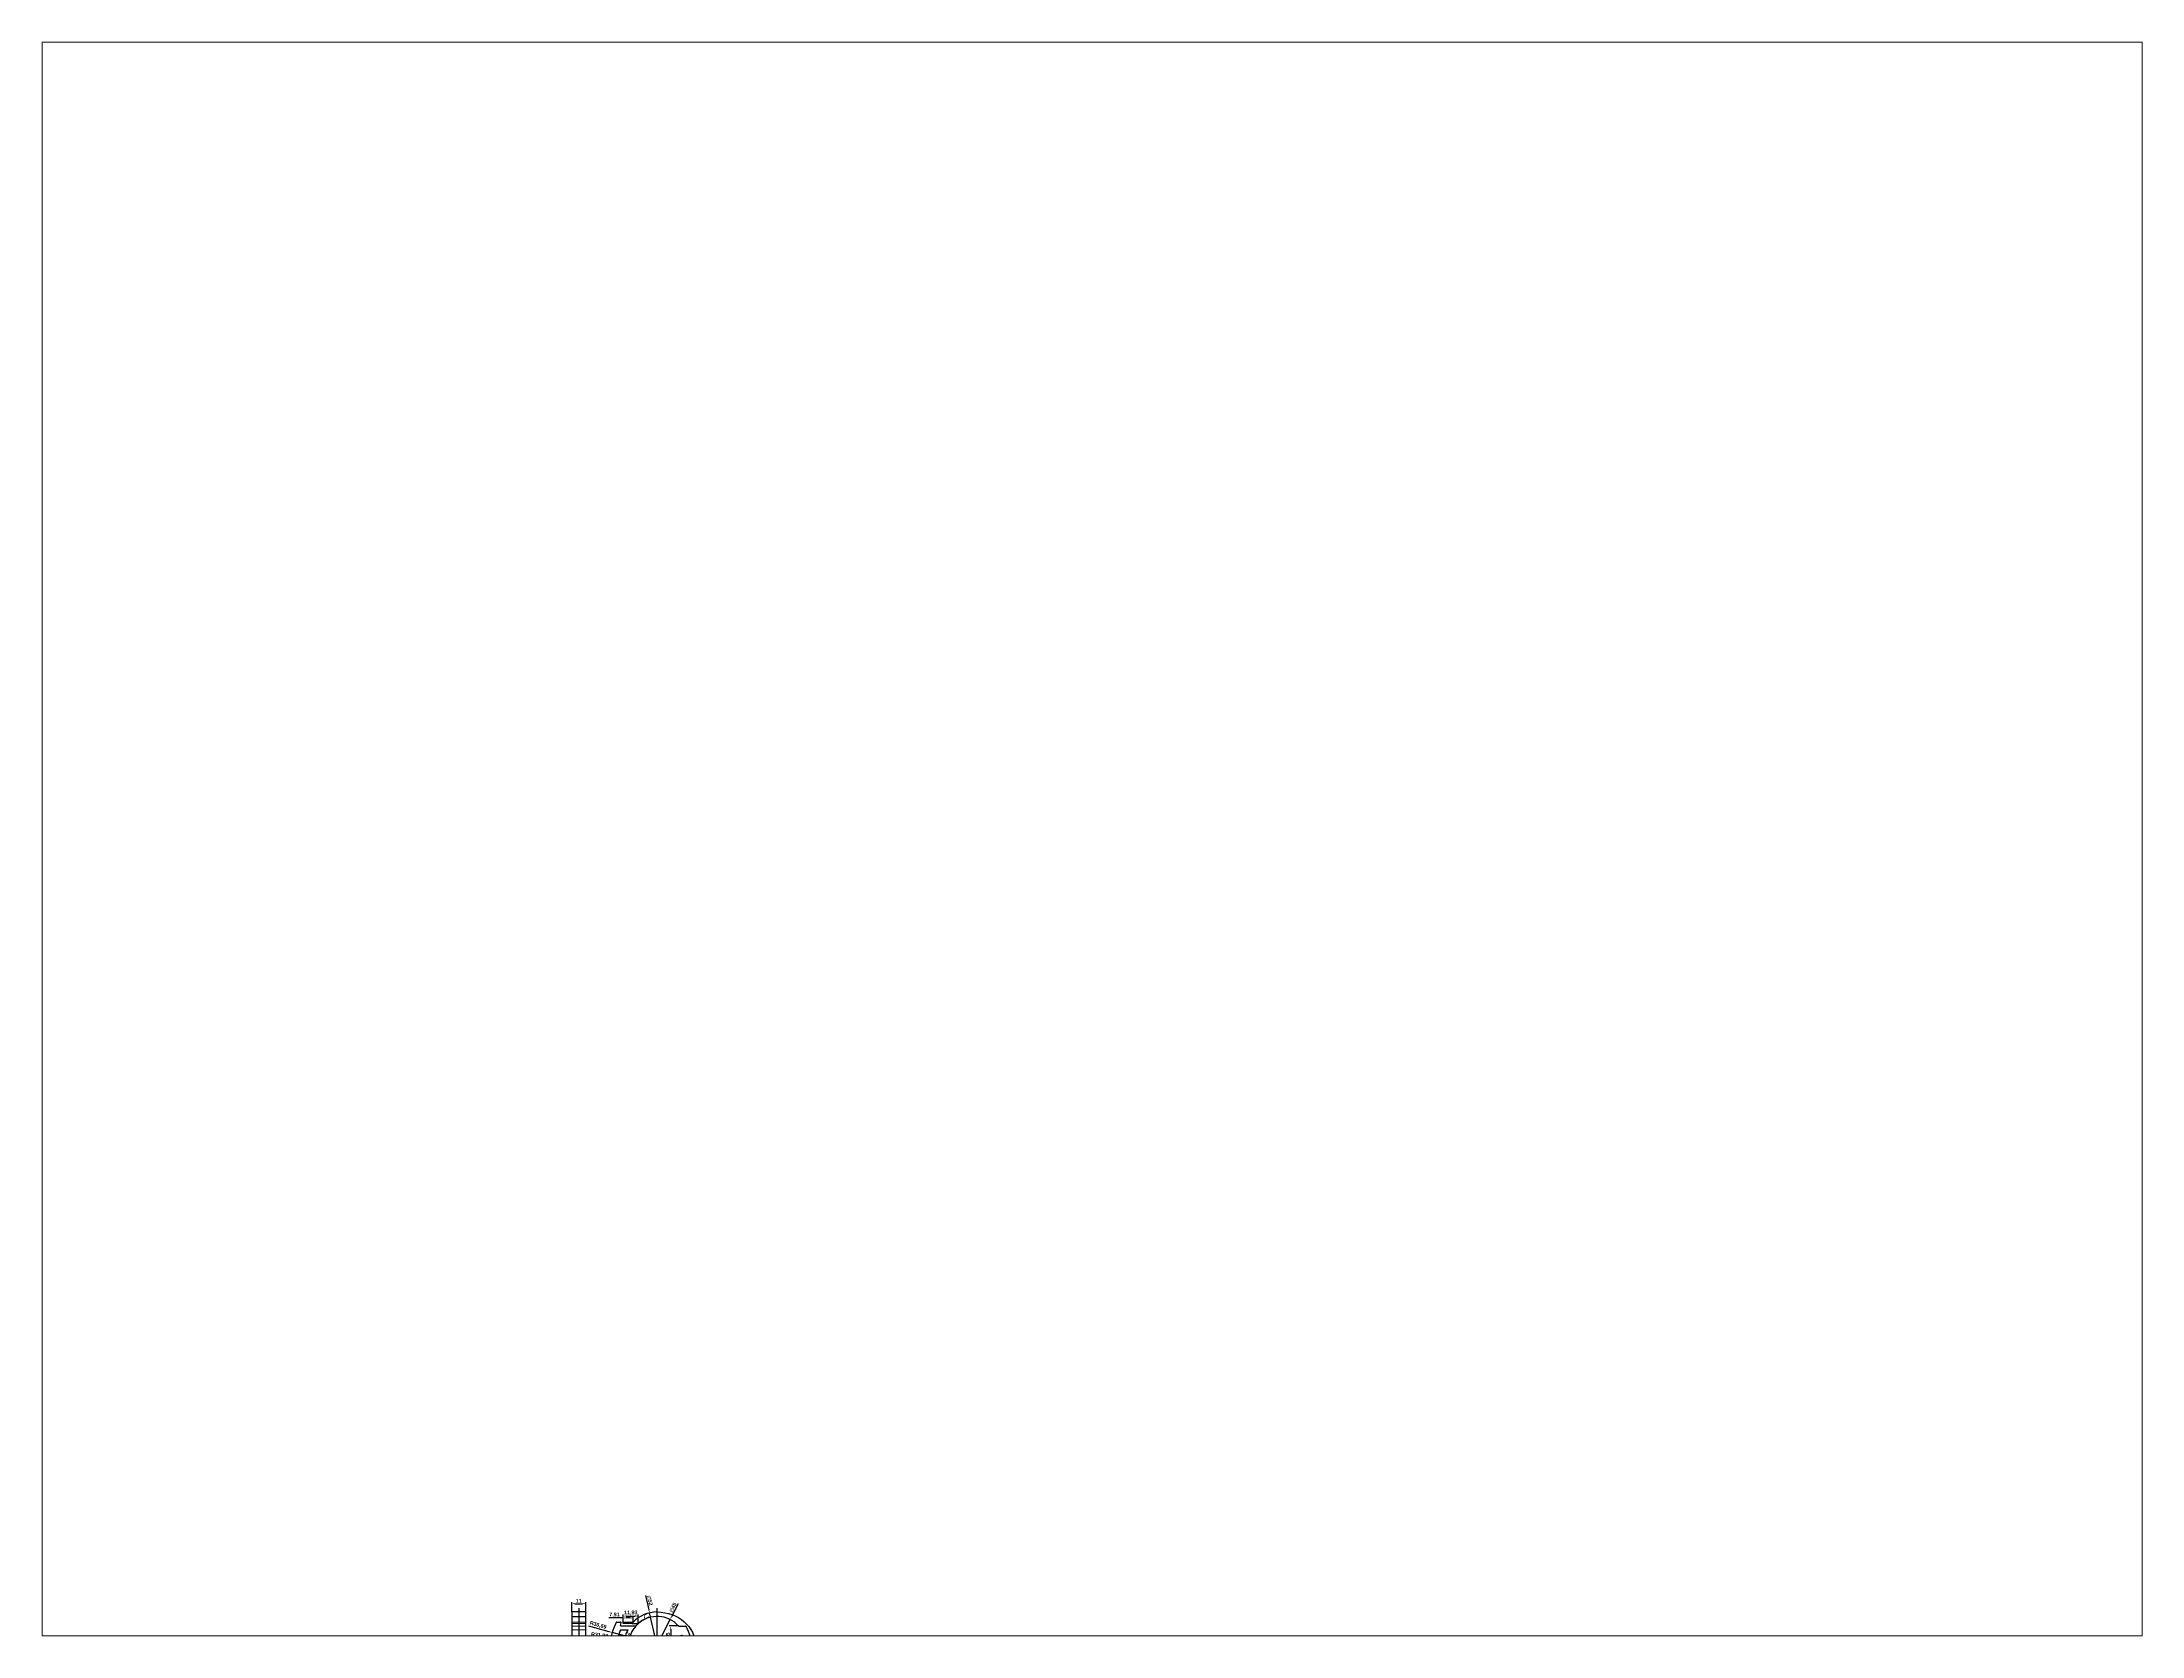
# Paper-space layout 'Presentación2' of a CAD drawing. Header units: millimetres. Extents: x 26 to 231, y 20 to 176.
# The model-space entities are those that its viewports show. They can reach past a viewport. Long polylines and large blocks are cut down to what shows.
import ezdxf

# ---------------------------------------------------------------- set-up
doc = ezdxf.new("R2010")
doc.units = ezdxf.units.MM
doc.linetypes.add('TRAZO_Y_PUNTO', pattern=[25.4, 12.7, -6.35, 0, -6.35])
doc.linetypes.add('TRAZOS', pattern=[19.05, 12.7, -6.35])
for name, color, linetype, lineweight in [('01_Contornos', 7, 'Continuous', 20), ('02_Ocultas', 4, 'TRAZOS', 20), ('03_Ejes', 1, 'TRAZO_Y_PUNTO', 18), ('04_Cotas', 3, 'Continuous', 18)]:
    doc.layers.add(name, color=color, linetype=linetype, lineweight=lineweight)
doc.styles.add('EstiloCota', font='arialbd.ttf', dxfattribs={"height": 3})
doc.dimstyles.new('CotasUNE', dxfattribs={"dimtxt": 3, "dimasz": 2.5, "dimexe": 1.25, "dimexo": 0, "dimtad": 1, "dimtxsty": 'EstiloCota', "dimcen": 2.5, "dimclrd": 256, "dimclrt": 256, "dimadec": 0, "dimazin": 0, "dimtfac": 1, "dimtmove": 0, "dimatfit": 3, "dimfxl": 1, "dimarcsym": 0})

# ---------------------------------------------------------------- blocks, each defined once
blk = doc.blocks.new('*D29')
at = {"layer": '04_Cotas', "color": 0, "lineweight": -2, "transparency": 16777216}
for p, q in [((192.8, 62.1), (185.2, 62.1)), ((198.8, 47.1), (185.2, 47.1))]:
    blk.add_line(p, q, dxfattribs=at)
at = {"layer": '04_Cotas', "lineweight": -2, "transparency": 16777216}
blk.add_line((186.4, 59.6), (186.4, 49.6), dxfattribs=at)
at = {"layer": '04_Cotas', "transparency": 16777216}
for points in [[(186, 59.6), (186.8, 59.6), (186.4, 62.1)], [(186, 49.6), (186.8, 49.6), (186.4, 47.1)]]:
    blk.add_solid(points, dxfattribs=at)
at = {"layer": 'Defpoints', "color": 0}
for p in [(192.8, 62.1), (186.4, 47.1), (198.8, 47.1)]:
    blk.add_point(p, dxfattribs=at)
at = {"layer": '04_Cotas', "transparency": 16777216, "insert": (184.3, 54.6), "char_height": 3, "attachment_point": 5, "rotation": 90, "style": 'EstiloCota'}
blk.add_mtext('15', dxfattribs=at)
blk = doc.blocks.new('*D30')
at = {"layer": '04_Cotas', "lineweight": -2, "transparency": 16777216}
for p, q in [((165.6, 27), (185.9, 67.1)), ((192.2, 79.6), (187.1, 69.4)), ((164.5, 24.8), (163.3, 22.5))]:
    blk.add_line(p, q, dxfattribs=at)
at = {"layer": '04_Cotas', "transparency": 16777216}
for points in [[(186.7, 69.6), (187.4, 69.2), (185.9, 67.1)], [(164.1, 25), (164.8, 24.6), (165.6, 27)]]:
    blk.add_solid(points, dxfattribs=at)
at = {"layer": 'Defpoints', "color": 0}
for p in [(185.9, 67.1), (165.6, 27)]:
    blk.add_point(p, dxfattribs=at)
at = {"layer": '04_Cotas', "transparency": 16777216, "insert": (188.2, 76.6), "char_height": 3, "attachment_point": 5, "rotation": 63.1158, "style": 'EstiloCota'}
blk.add_mtext('∅45', dxfattribs=at)
blk = doc.blocks.new('*D31')
at = {"layer": '04_Cotas', "lineweight": -2, "transparency": 16777216}
for p, q in [((166.7, 85.9), (169.3, 74.8)), ((181.6, 21.8), (169.9, 72.4)), ((182.2, 19.3), (182.8, 16.9))]:
    blk.add_line(p, q, dxfattribs=at)
at = {"layer": '04_Cotas', "transparency": 16777216}
for points in [[(169.7, 74.9), (168.9, 74.7), (169.9, 72.4)], [(182.6, 19.4), (181.8, 19.2), (181.6, 21.8)]]:
    blk.add_solid(points, dxfattribs=at)
at = {"layer": 'Defpoints', "color": 0}
for p in [(169.9, 72.4), (181.6, 21.8)]:
    blk.add_point(p, dxfattribs=at)
at = {"layer": '04_Cotas', "transparency": 16777216, "insert": (170, 82.1), "char_height": 3, "attachment_point": 5, "rotation": 283.0908, "style": 'EstiloCota'}
blk.add_mtext('∅52', dxfattribs=at)
blk = doc.blocks.new('*D34')
at = {"layer": '04_Cotas', "lineweight": -2, "transparency": 16777216}
for p, q in [((123.2, 53.1), (142.4, 50.9)), ((175.8, 47.1), (144.9, 50.6))]:
    blk.add_line(p, q, dxfattribs=at)
at = {"layer": '04_Cotas', "transparency": 16777216}
blk.add_solid([(142.4, 51.3), (142.3, 50.5), (144.9, 50.6)], dxfattribs=at)
at = {"layer": 'Defpoints', "color": 0}
for p in [(144.9, 50.6), (175.8, 47.1)]:
    blk.add_point(p, dxfattribs=at)
at = {"layer": '04_Cotas', "transparency": 16777216, "insert": (130.6, 54.7), "char_height": 3, "attachment_point": 5, "rotation": 353.4809, "style": 'EstiloCota'}
blk.add_mtext('R31,08', dxfattribs=at)
blk = doc.blocks.new('*D35')
at = {"layer": '04_Cotas', "lineweight": -2, "transparency": 16777216}
for p, q in [((121.9, 62.2), (138, 57.7)), ((175.8, 47.1), (140.4, 57))]:
    blk.add_line(p, q, dxfattribs=at)
at = {"layer": '04_Cotas', "transparency": 16777216}
blk.add_solid([(138.1, 58.1), (137.9, 57.3), (140.4, 57)], dxfattribs=at)
at = {"layer": 'Defpoints', "color": 0}
for p in [(140.4, 57), (175.8, 47.1)]:
    blk.add_point(p, dxfattribs=at)
at = {"layer": '04_Cotas', "transparency": 16777216, "insert": (129.4, 62.7), "char_height": 3, "attachment_point": 5, "rotation": 344.2802, "style": 'EstiloCota'}
blk.add_mtext('R36,69', dxfattribs=at)
blk = doc.blocks.new('*D36')
at = {"layer": '04_Cotas', "color": 0, "lineweight": -2, "transparency": 16777216}
for p, q in [((108.8, 73.1), (108.8, 80.9)), ((119.8, 73.1), (119.8, 80.9))]:
    blk.add_line(p, q, dxfattribs=at)
at = {"layer": '04_Cotas', "lineweight": -2, "transparency": 16777216}
blk.add_line((111.3, 79.6), (117.3, 79.6), dxfattribs=at)
at = {"layer": '04_Cotas', "transparency": 16777216}
for points in [[(111.3, 80), (111.3, 79.2), (108.8, 79.6)], [(117.3, 80), (117.3, 79.2), (119.8, 79.6)]]:
    blk.add_solid(points, dxfattribs=at)
at = {"layer": 'Defpoints', "color": 0}
for p in [(108.8, 73.1), (119.8, 79.6), (119.8, 73.1)]:
    blk.add_point(p, dxfattribs=at)
at = {"layer": '04_Cotas', "transparency": 16777216, "insert": (114.3, 81.8), "char_height": 3, "attachment_point": 5, "style": 'EstiloCota'}
blk.add_mtext('11', dxfattribs=at)
blk = doc.blocks.new('*D37')
at = {"layer": '04_Cotas', "lineweight": -2, "transparency": 16777216}
for p, q in [((96.9, 48.4), (106.4, 50)), ((112.8, 51.1), (108.8, 50.4))]:
    blk.add_line(p, q, dxfattribs=at)
at = {"layer": '04_Cotas', "transparency": 16777216}
blk.add_solid([(106.3, 50.4), (106.4, 49.6), (108.8, 50.4)], dxfattribs=at)
at = {"layer": 'Defpoints', "color": 0}
for p in [(108.8, 50.4), (112.8, 51.1)]:
    blk.add_point(p, dxfattribs=at)
at = {"layer": '04_Cotas', "transparency": 16777216, "insert": (99.6, 51), "char_height": 3, "attachment_point": 5, "rotation": 9.5544, "style": 'EstiloCota'}
blk.add_mtext('R4', dxfattribs=at)
blk = doc.blocks.new('*D38')
at = {"layer": '04_Cotas', "color": 0, "lineweight": -2, "transparency": 16777216}
for p, q in [((175.8, 47.1), (175.8, 13.3)), ((205.8, 47.1), (205.8, 13.3))]:
    blk.add_line(p, q, dxfattribs=at)
at = {"layer": '04_Cotas', "lineweight": -2, "transparency": 16777216}
blk.add_line((178.3, 14.5), (203.3, 14.5), dxfattribs=at)
at = {"layer": '04_Cotas', "transparency": 16777216}
for points in [[(178.3, 15), (178.3, 14.1), (175.8, 14.5)], [(203.3, 15), (203.3, 14.1), (205.8, 14.5)]]:
    blk.add_solid(points, dxfattribs=at)
at = {"layer": 'Defpoints', "color": 0}
for p in [(175.8, 47.1), (205.8, 47.1), (205.8, 14.5)]:
    blk.add_point(p, dxfattribs=at)
at = {"layer": '04_Cotas', "transparency": 16777216, "insert": (190.8, 16.7), "char_height": 3, "attachment_point": 5, "style": 'EstiloCota'}
blk.add_mtext('30', dxfattribs=at)
blk = doc.blocks.new('*D39')
at = {"layer": '04_Cotas', "lineweight": -2, "transparency": 16777216}
blk.add_line((189, 50.1), (199.7, 52.5), dxfattribs=at)
at = {"layer": '04_Cotas', "transparency": 16777216}
blk.add_solid([(199.6, 52.9), (199.7, 52.1), (202.1, 53)], dxfattribs=at)
at = {"layer": 'Defpoints', "color": 0}
for p in [(202.1, 53), (175.8, 47.1)]:
    blk.add_point(p, dxfattribs=at)
at = {"layer": '04_Cotas', "transparency": 16777216, "insert": (192.6, 53.1), "char_height": 3, "attachment_point": 5, "rotation": 12.7564, "style": 'EstiloCota'}
blk.add_mtext('R27', dxfattribs=at)
blk = doc.blocks.new('*D40')
at = {"layer": '04_Cotas', "lineweight": -2, "transparency": 16777216}
for p, q in [((202.3, 47.6), (202.8, 47.5)), ((217.4, 46.4), (205.2, 47.3))]:
    blk.add_line(p, q, dxfattribs=at)
at = {"layer": '04_Cotas', "transparency": 16777216}
blk.add_solid([(205.3, 47.8), (205.2, 46.9), (202.8, 47.5)], dxfattribs=at)
at = {"layer": 'Defpoints', "color": 0}
for p in [(202.3, 47.6), (202.8, 47.5)]:
    blk.add_point(p, dxfattribs=at)
at = {"layer": '04_Cotas', "transparency": 16777216, "insert": (212.7, 49.2), "char_height": 3, "attachment_point": 5, "rotation": 355.5552, "style": 'EstiloCota'}
blk.add_mtext('R0,5', dxfattribs=at)
blk = doc.blocks.new('*D41')
at = {"layer": '04_Cotas', "color": 0, "lineweight": -2, "transparency": 16777216}
for p, q in [((149.1, 64.1), (149.1, 71.2)), ((161, 64.1), (161, 71.2))]:
    blk.add_line(p, q, dxfattribs=at)
at = {"layer": '04_Cotas', "lineweight": -2, "transparency": 16777216}
blk.add_line((151.6, 69.9), (158.5, 69.9), dxfattribs=at)
at = {"layer": '04_Cotas', "transparency": 16777216}
for points in [[(151.6, 70.4), (151.6, 69.5), (149.1, 69.9)], [(158.5, 70.4), (158.5, 69.5), (161, 69.9)]]:
    blk.add_solid(points, dxfattribs=at)
at = {"layer": 'Defpoints', "color": 0}
for p in [(161, 69.9), (149.1, 64.1), (161, 64.1)]:
    blk.add_point(p, dxfattribs=at)
at = {"layer": '04_Cotas', "transparency": 16777216, "insert": (155.1, 72.4), "char_height": 3, "attachment_point": 5, "style": 'EstiloCota'}
blk.add_mtext('11,93', dxfattribs=at)
blk = doc.blocks.new('*D42')
at = {"layer": '04_Cotas', "lineweight": -2, "transparency": 16777216}
for p, q in [((149.1, 68.4), (138, 68.4)), ((154.5, 68.4), (151.6, 68.4))]:
    blk.add_line(p, q, dxfattribs=at)
at = {"layer": '04_Cotas', "color": 0, "lineweight": -2, "transparency": 16777216}
for p, q in [((149.1, 65.1), (149.1, 69.6)), ((157, 65.1), (157, 69.6))]:
    blk.add_line(p, q, dxfattribs=at)
at = {"layer": '04_Cotas', "transparency": 16777216}
for points in [[(151.6, 68.8), (151.6, 68), (149.1, 68.4)], [(154.5, 68.8), (154.5, 68), (157, 68.4)]]:
    blk.add_solid(points, dxfattribs=at)
at = {"layer": 'Defpoints', "color": 0}
for p in [(149.1, 68.4), (149.1, 65.1), (157, 65.1)]:
    blk.add_point(p, dxfattribs=at)
at = {"layer": '04_Cotas', "transparency": 16777216, "insert": (142.3, 70.8), "char_height": 3, "attachment_point": 5, "style": 'EstiloCota'}
blk.add_mtext('7,91', dxfattribs=at)
blk = doc.blocks.new('*D43')
at = {"layer": '04_Cotas', "lineweight": -2, "transparency": 16777216}
blk.add_arc((175.8, 47.1), 22.5, 144.5592, 173.6305, dxfattribs=at)
at = {"layer": '04_Cotas', "transparency": 16777216}
for points in [[(153.8, 49.6), (153, 49.6), (153.3, 47.1)], [(157.1, 60.4), (157.8, 59.9), (159, 62.1)]]:
    blk.add_solid(points, dxfattribs=at)
at = {"layer": 'Defpoints', "color": 0}
for p in [(155.9, 57.6), (159, 62.1), (146.8, 47.1), (175.8, 47.1), (205.8, 47.1)]:
    blk.add_point(p, dxfattribs=at)
at = {"layer": '04_Cotas', "transparency": 16777216, "insert": (152.7, 55.9), "char_height": 3, "attachment_point": 5, "rotation": 69.0948, "style": 'EstiloCota'}
blk.add_mtext('42°', dxfattribs=at)
blk = doc.blocks.new('*D44')
at = {"layer": '04_Cotas', "lineweight": -2, "transparency": 16777216}
blk.add_line((165.1, 66.9), (169.4, 69.2), dxfattribs=at)
for start, end in [(118.1673, 130.9261), (118.1871, 124.5566), (144.5592, 150.9286), (130.9261, 138.1897)]:
    blk.add_arc((175.8, 47.1), 22.5, start, end, dxfattribs=at)
at = {"layer": '04_Cotas', "transparency": 16777216}
for points in [[(163.3, 65.3), (162.7, 65.9), (161, 64.1)], [(157.1, 60.4), (157.8, 59.9), (159, 62.1)]]:
    blk.add_solid(points, dxfattribs=at)
at = {"layer": 'Defpoints', "color": 0}
for p in [(159, 62.1), (159.6, 62.8), (161, 64.1), (175.8, 47.1), (175.8, 47.1)]:
    blk.add_point(p, dxfattribs=at)
at = {"layer": '04_Cotas', "transparency": 16777216, "insert": (166.3, 69.9), "char_height": 3, "attachment_point": 5, "rotation": 28.1673, "style": 'EstiloCota'}
blk.add_mtext('7°', dxfattribs=at)

msp = doc.modelspace()

# ---------------------------------------------------------------- linework, layer by layer
for p, q in [((108.76, 73.077), (108.76, 21.077)), ((119.76, 73.077), (108.76, 73.077)), ((108.76, 69.577), (119.76, 69.577)), ((114.26, 76.077), (114.26, 18.077)), ((119.76, 21.077), (119.76, 73.077)), ((175.758, 18.077), (175.758, 76.077)), ((144.08, 65.077), (147.108, 65.077)), ((147.085, 59.077), (152.693, 59.077)), ((147.121, 62.61), (147.592, 64.453)), ((158.987, 62.077), (147.62, 62.077)), ((149.085, 64.077), (149.085, 65.077)), ((149.085, 65.077), (156.996, 65.077)), ((156.085, 64.077), (149.085, 64.077)), ((156.085, 64.077), (161.018, 64.077)), ((192.75, 62.077), (197.939, 62.077)), ((112.76, 47.077), (115.76, 47.077)), ((144.179, 47.077), (139.571, 47.077)), ((146.758, 47.077), (205.753, 47.077)), ((198.752, 47.077), (202.253, 47.077))]:
    msp.add_line(p, q)
for centre, radius, start, end in [((175.758, 47.077), 26, 90, 136.186939), ((175.758, 47.077), 22.5, 42.369799, 130.926063), ((112.76, 51.077), 4, 180, 270), ((115.76, 51.077), 4, 270, 0), ((175.758, 47.077), 36.69, 151.082055, 179.208382), ((144.08, 64.577), 0.5, 90, 151.082055), ((175.758, 47.077), 31.082, 157.289609, 179.092872), ((147.108, 64.577), 0.5, 345.659209, 90), ((147.62, 62.577), 0.5, 176.168234, 270), ((175.758, 47.077), 26, 152.513574, 270), ((175.758, 47.077), 22.5, 138.189685, 358.754341), ((192.75, 62.577), 0.5, 222.369799, 270), ((197.939, 61.577), 0.5, 33.173066, 90), ((175.758, 47.077), 27, 1.081117, 33.173066), ((139.571, 47.577), 0.5, 179.208382, 270), ((144.179, 47.577), 0.5, 270, 359.092872), ((198.752, 46.577), 0.5, 90, 178.754341), ((202.253, 47.577), 0.5, 270, 1.081117)]:
    msp.add_arc(centre, radius, start, end)
at = {"extrusion": (0, 0, -1)}
msp.add_ellipse((175.758, 47.077), major_axis=(30, 0), ratio=0.86666667, start_param=4.71238898, end_param=7.85398163, dxfattribs=at)
at = {"layer": '01_Contornos'}
msp.add_line((119.76, 65.077), (108.76, 65.077), dxfattribs=at)
at = {"layer": '02_Ocultas'}
for p, q in [((119.76, 64.077), (108.76, 64.077)), ((119.76, 62.077), (108.76, 62.077)), ((119.76, 59.077), (108.76, 59.077)), ((119.76, 47.077), (108.76, 47.077))]:
    msp.add_line(p, q, dxfattribs=at)
at = {"layer": '03_Ejes'}
msp.add_line((105.76, 47.077), (122.76, 47.077), dxfattribs=at)

# ---------------------------------------------------------------- dimensions: what is measured, and where the dimension line sits
at = {"layer": '04_Cotas'}
dim = msp.add_linear_dim(base=(119.76, 79.619), p1=(108.76, 73.077), p2=(119.76, 73.077), dimstyle='CotasUNE', dxfattribs=at)
dim.commit()
dim.dimension.update_dxf_attribs({"geometry": '*D36', "text_midpoint": (114.26, 81.75)})
for p1, p2, picture, middle in [((181.647, 21.753), (169.869, 72.401), '*D31', (169.957, 82.089)), ((165.583, 27.009), (185.932, 67.145), '*D30', (188.175, 76.612))]:
    dim = msp.add_diameter_dim_2p(p1=p1, p2=p2, dimstyle='CotasUNE', dxfattribs=at)
    dim.commit()
    dim.dimension.update_dxf_attribs({"geometry": picture, "text_midpoint": middle})
for center, mpoint, picture, middle in [((175.758, 47.077), (140.44, 57.018), '*D35', (129.43, 62.678)), ((202.253, 47.577), (202.751, 47.538), '*D40', (212.747, 49.234))]:
    dim = msp.add_radius_dim(center=center, mpoint=mpoint, dimstyle='CotasUNE', dxfattribs=at)
    dim.commit()
    dim.dimension.update_dxf_attribs({"geometry": picture, "text_midpoint": middle})
for p1, p2, distance, picture, middle in [((156.996, 65.077), (149.085, 65.077), -3.307, '*D42', (142.312, 70.85)), ((149.085, 64.077), (161.018, 64.077), 5.864, '*D41', (155.052, 72.407))]:
    dim = msp.add_aligned_dim(p1=p1, p2=p2, distance=distance, dimstyle='CotasUNE', dxfattribs=at)
    dim.commit()
    dim.dimension.update_dxf_attribs({"geometry": picture, "text_midpoint": middle})
for base, line1, line2, picture, middle in [((159.636, 62.772), ((161.018, 64.077), (175.758, 47.077)), ((158.987, 62.077), (175.758, 47.077)), '*D44', (166.286, 69.939)), ((155.868, 57.596), ((146.758, 47.077), (205.753, 47.077)), ((175.758, 47.077), (158.987, 62.077)), '*D43', (152.748, 55.866))]:
    dim = msp.add_angular_dim_2l(base=base, line1=line1, line2=line2, dimstyle='CotasUNE', dxfattribs=at)
    dim.commit()
    dim.dimension.update_dxf_attribs({"geometry": picture, "text_midpoint": middle})
for center, mpoint, picture, middle in [((112.76, 51.077), (108.816, 50.413), '*D37', (99.918, 48.915)), ((175.758, 47.077), (144.876, 50.606), '*D34', (130.282, 52.274)), ((175.758, 47.077), (202.091, 53.039), '*D39', (193.096, 51.002))]:
    dim = msp.add_radius_dim(center=center, mpoint=mpoint, dimstyle='CotasUNE', dxfattribs=at)
    dim.commit()
    dim.dimension.update_dxf_attribs({"geometry": picture, "text_midpoint": middle, "dimtype": 164})
dim = msp.add_linear_dim(base=(186.417, 47.077), p1=(192.75, 62.077), p2=(198.752, 47.077), angle=90, dimstyle='CotasUNE', dxfattribs=at)
dim.commit()
dim.dimension.update_dxf_attribs({"geometry": '*D29', "text_midpoint": (184.261, 54.577)})
dim = msp.add_linear_dim(base=(205.7528, 14.5437), p1=(175.7576, 47.077), p2=(205.7528, 47.077), dimstyle='CotasUNE', dxfattribs=at)
dim.commit()
dim.dimension.update_dxf_attribs({"geometry": '*D38', "text_midpoint": (190.7552, 14.5437), "dimtype": 160})

psp = doc.layouts.new('Presentación2')

# ---------------------------------------------------------------- viewports
at = {"layer": '04_Cotas'}
psp.add_viewport(center=(128.5, 97.5), size=(205.6, 156), view_center_point=(517.041, 679.471), view_height=1250.42305, dxfattribs=at)

doc.saveas('drawing.dxf')
